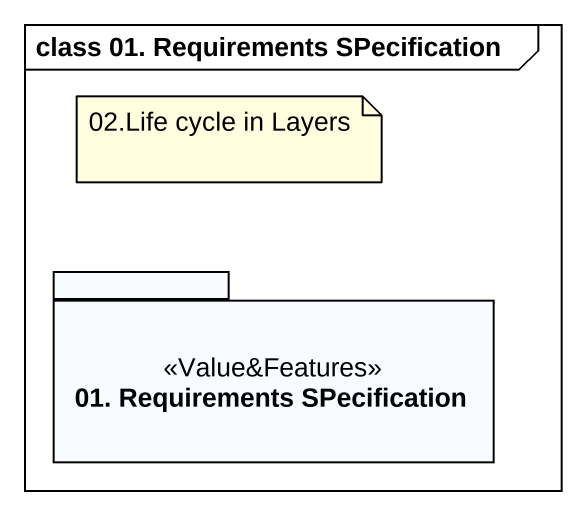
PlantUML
@startuml
mainframe class 01. Requirements SPecification
package "01. Requirements SPecification" as p01_Requirements <<Value&Features>> {
}
note as N1
  02.Life cycle in Layers
end note
@enduml
